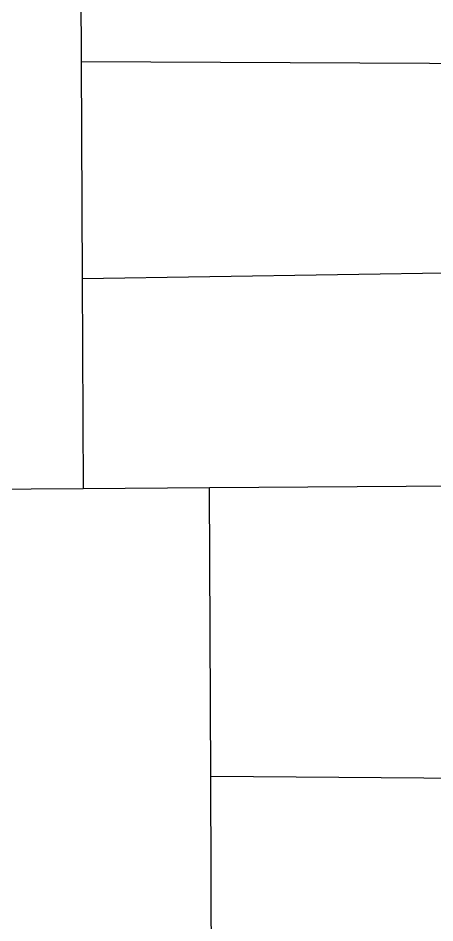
# Model space of a CAD drawing. Header units: metres. Extents: x 668617 to 675126, y 2286318 to 2293677.
# Drawn here: x 669106.21 to 669119.85, y 2287251.42 to 2287281.05 of the extents above; entities that cross this region are included whole.
import ezdxf

# ---------------------------------------------------------------- set-up
doc = ezdxf.new("R2010")
doc.units = ezdxf.units.M
doc.header["$MEASUREMENT"] = 0
doc.layers.add('DMTG-PB-LOTIFICACION', color=253, linetype='Continuous')

msp = doc.modelspace()

# ---------------------------------------------------------------- linework, layer by layer
at = {"layer": 'DMTG-PB-LOTIFICACION', "flags": 128}
for points in [[(669108.24039, 2287286.58939), (669108.27202, 2287279.60921)], [(669108.27202, 2287279.60921), (669108.30419, 2287272.50902)], [(669133.34641, 2287279.49575), (669108.27202, 2287279.60921)], [(669133.37461, 2287272.90557), (669108.30419, 2287272.50902)], [(669108.30419, 2287272.50902), (669108.33533, 2287265.63725)], [(669108.33533, 2287265.63725), (669098.10545, 2287265.57047)], [(669112.47529, 2287265.66635), (669108.33533, 2287265.63725)], [(669133.395, 2287265.80533), (669112.47529, 2287265.66635)], [(669112.51099, 2287256.21615), (669112.47529, 2287265.66635)], [(669112.54804, 2287246.40587), (669112.51099, 2287256.21615)], [(669133.43673, 2287256.05507), (669112.51099, 2287256.21615)]]:
    msp.add_lwpolyline(points, dxfattribs=at)

doc.saveas('drawing.dxf')
